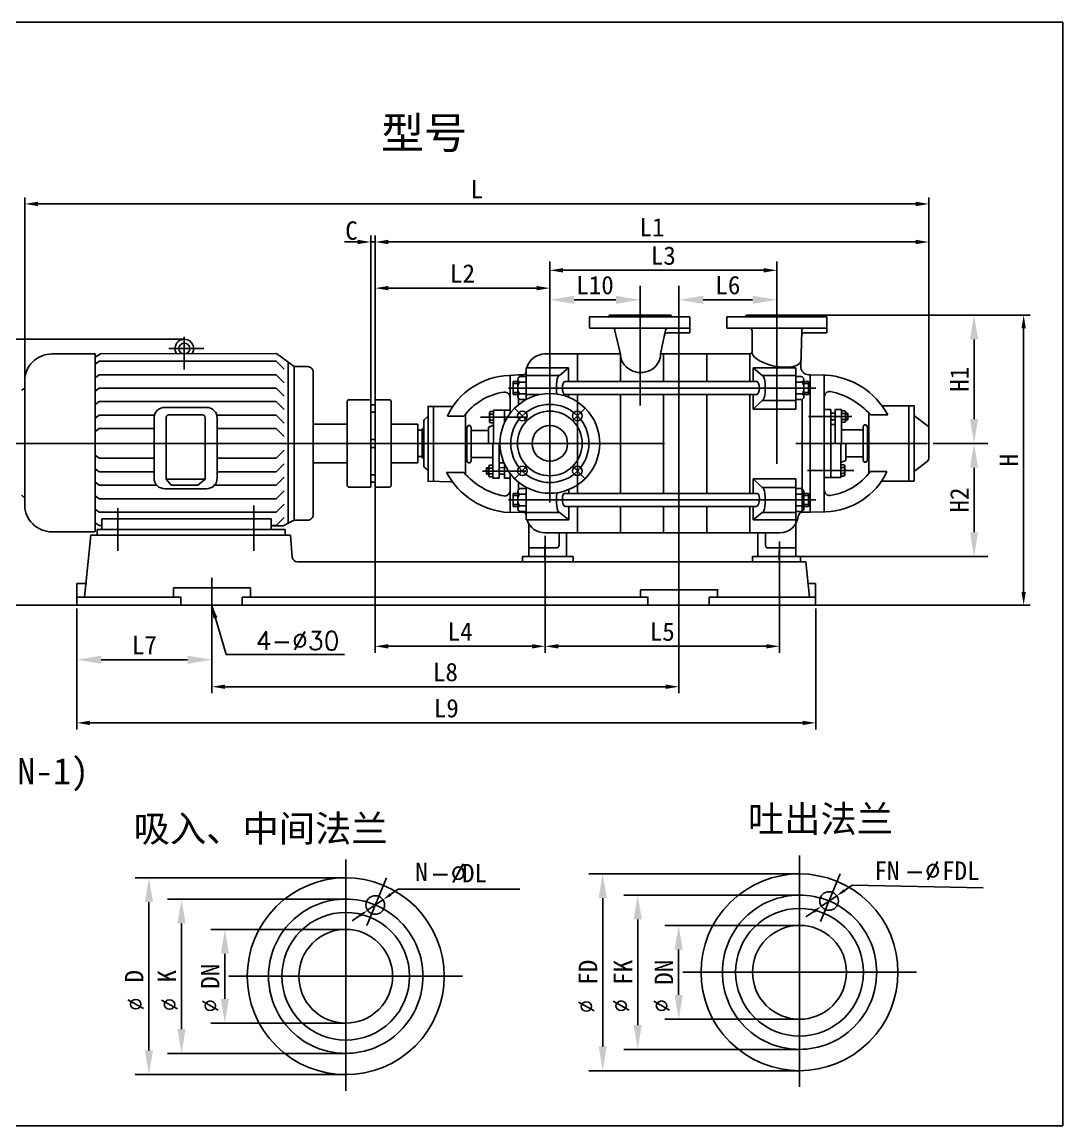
# Model space of a CAD drawing. Extents: x 1620 to 2878, y -792 to 791.
# Drawn here: x 2353.9 to 2551.8, y 344.9 to 554.9 of the extents above; entities that cross this region are included whole.
import ezdxf
from ezdxf.enums import TextEntityAlignment as Align

# ---------------------------------------------------------------- set-up
doc = ezdxf.new("R2010")
doc.units = 0
doc.header["$MEASUREMENT"] = 0
doc.linetypes.add('CENTER', pattern=[2, 1.25, -0.25, 0.25, -0.25])
doc.linetypes.add('CENTERX2', pattern=[4, 2.5, -0.5, 0.5, -0.5])
doc.layers.get('0').update_dxf_attribs({"linetype": 'CONTINUOUS'})
doc.layers.get('DEFPOINTS').update_dxf_attribs({"linetype": 'CONTINUOUS'})
for name, color, linetype in [('1', 7, 'CONTINUOUS'), ('2', 1, 'CONTINUOUS'), ('4', 4, 'CENTERX2'), ('8', 20, 'CONTINUOUS')]:
    doc.layers.add(name, color=color, linetype=linetype)
doc.styles.add('HZTXT', font='txt.shx', dxfattribs={"bigfont": 'hztxt.shx'})
doc.styles.get("Standard").update_dxf_attribs({"font": 'SimSun.ttf', "width": 0.6})
doc.dimstyles.get("Standard").update_dxf_attribs({"dimtxt": 0.18, "dimasz": 0.18, "dimexe": 0.18, "dimexo": 0.0625, "dimgap": 0.09, "dimtad": 0, "dimtih": 1, "dimtoh": 1, "dimdec": 4, "dimzin": 0, "dimdsep": 46, "dimtxsty": 'Standard', "dimcen": 0.09, "dimadec": 0, "dimazin": 0, "dimtfac": 1, "dimtdec": 4, "dimtofl": 0, "dimtmove": 0, "dimatfit": 3, "dimfxl": 0, "dimtolj": 1, "dimtzin": 0, "dimarcsym": 0})

# ---------------------------------------------------------------- blocks, each defined once
blk = doc.blocks.new('SCTG')
at = {"layer": '1'}
for p, q in [((0, 8.8), (4.5, 8.8)), ((0, 8.8), (0, -8.8)), ((0, 5), (0, -5)), ((4.6, 4.6), (0, 4.6)), ((4.5, 8.8), (4.5, 8.8)), ((4.5, 4.6), (4.5, 4.6)), ((6.4, 6.8), (6.4, -6.9)), ((6.4, 5), (10, 5)), ((10, 5), (10, -5)), ((4.6, -4.6), (0, -4.6)), ((0, -8.8), (4.5, -8.8)), ((6.4, -5), (10, -5))]:
    blk.add_line(p, q, dxfattribs=at)
for centre, major_axis, ratio, start_param, end_param in [((4.5, 6.7), (-0.15, 2.09), 0.91038, 3.064633, 6.206226), ((4.5, 0), (0, 4.62), 0.404758, 3.126164, 6.298614), ((4.5, -6.7), (0, -2.09), 0.912434, 0, 3.141593)]:
    blk.add_ellipse(centre, major_axis=major_axis, ratio=ratio, start_param=start_param, end_param=end_param, dxfattribs=at)
at = {"layer": '2'}
for p, q in [((6.4, 3.5), (10, 3.5)), ((6.4, -3.5), (10, -3.5))]:
    blk.add_line(p, q, dxfattribs=at)
blk = doc.blocks.new('*D442')
at = {"layer": '2', "color": 0, "lineweight": -2}
for p, q in [((2498.02, 499.17), (2545.59, 499.17)), ((2544.34, 446.51), (2544.34, 496.67)), ((2498.51, 444.01), (2545.59, 444.01))]:
    blk.add_line(p, q, dxfattribs=at)
at = {"layer": '2', "color": 0}
for points in [[(2543.93, 496.67), (2544.76, 496.67), (2544.34, 499.17)], [(2543.93, 446.51), (2544.76, 446.51), (2544.34, 444.01)]]:
    blk.add_solid(points, dxfattribs=at)
at = {"layer": 'DEFPOINTS', "color": 0}
for p in [(2497.4, 499.17), (2544.34, 499.17), (2497.88, 444.01)]:
    blk.add_point(p, dxfattribs=at)
blk = doc.blocks.new('*D443')
at = {"layer": '2', "color": 0, "lineweight": -2}
for p, q in [((2454.24, 475.14), (2454.24, 508.95)), ((2497.4, 475.39), (2497.4, 508.95)), ((2456.74, 507.7), (2494.9, 507.7))]:
    blk.add_line(p, q, dxfattribs=at)
at = {"layer": '2', "color": 0}
for points in [[(2456.74, 508.12), (2456.74, 507.28), (2454.24, 507.7)], [(2494.9, 508.12), (2494.9, 507.28), (2497.4, 507.7)]]:
    blk.add_solid(points, dxfattribs=at)
at = {"layer": 'DEFPOINTS', "color": 0}
for p in [(2497.4, 507.7), (2497.4, 474.76), (2454.24, 474.51)]:
    blk.add_point(p, dxfattribs=at)
blk = doc.blocks.new('*D444')
at = {"layer": '2', "color": 0, "lineweight": -2}
for p, q in [((2421.02, 496.66), (2421.02, 505.56)), ((2423.52, 504.31), (2451.74, 504.31)), ((2454.24, 497.89), (2454.24, 505.56))]:
    blk.add_line(p, q, dxfattribs=at)
at = {"layer": '2', "color": 0}
for points in [[(2423.52, 504.72), (2423.52, 503.89), (2421.02, 504.31)], [(2451.74, 504.72), (2451.74, 503.89), (2454.24, 504.31)]]:
    blk.add_solid(points, dxfattribs=at)
at = {"layer": 'DEFPOINTS', "color": 0}
for p in [(2454.24, 504.31), (2421.02, 496.03), (2454.24, 497.27)]:
    blk.add_point(p, dxfattribs=at)
blk = doc.blocks.new('*D445')
at = {"layer": '2', "color": 0, "lineweight": -2}
for p, q in [((2421.02, 475.39), (2421.02, 514.34)), ((2423.52, 513.09), (2523.81, 513.09)), ((2526.31, 475.39), (2526.31, 514.34))]:
    blk.add_line(p, q, dxfattribs=at)
at = {"layer": '2', "color": 0}
for points in [[(2423.52, 513.51), (2423.52, 512.67), (2421.02, 513.09)], [(2523.81, 513.51), (2523.81, 512.67), (2526.31, 513.09)]]:
    blk.add_solid(points, dxfattribs=at)
at = {"layer": 'DEFPOINTS', "color": 0}
for p in [(2526.31, 513.09), (2421.02, 474.76), (2526.31, 474.76)]:
    blk.add_point(p, dxfattribs=at)
blk = doc.blocks.new('*D446')
at = {"layer": '2', "color": 0, "lineweight": -2}
for p, q in [((2417.71, 513.09), (2415.21, 513.09)), ((2420.21, 475.39), (2420.21, 514.34)), ((2420.21, 513.09), (2421.02, 513.09)), ((2421.02, 475.39), (2421.02, 514.34)), ((2423.52, 513.09), (2430.47, 513.09))]:
    blk.add_line(p, q, dxfattribs=at)
at = {"layer": '2', "color": 0}
for points in [[(2417.71, 513.51), (2417.71, 512.67), (2420.21, 513.09)], [(2423.52, 513.51), (2423.52, 512.67), (2421.02, 513.09)]]:
    blk.add_solid(points, dxfattribs=at)
at = {"layer": 'DEFPOINTS', "color": 0}
for p in [(2421.02, 513.09), (2420.21, 474.76), (2421.02, 474.76)]:
    blk.add_point(p, dxfattribs=at)
at = {"layer": '2', "color": 0, "insert": (2428.25, 514.97), "char_height": 2.5, "attachment_point": 5}
blk.add_mtext('\\A1;   ', dxfattribs=at)
blk = doc.blocks.new('*D447')
at = {"layer": '2', "color": 0, "lineweight": -2}
for p, q in [((2354.39, 475.39), (2354.39, 521.58)), ((2526.33, 475.39), (2526.33, 521.58)), ((2356.89, 520.33), (2523.83, 520.33))]:
    blk.add_line(p, q, dxfattribs=at)
at = {"layer": '2', "color": 0}
for points in [[(2356.89, 520.75), (2356.89, 519.91), (2354.39, 520.33)], [(2523.83, 520.75), (2523.83, 519.91), (2526.33, 520.33)]]:
    blk.add_solid(points, dxfattribs=at)
at = {"layer": 'DEFPOINTS', "color": 0}
for p in [(2526.33, 520.33), (2354.39, 474.76), (2526.33, 474.76)]:
    blk.add_point(p, dxfattribs=at)
blk = doc.blocks.new('*D448')
at = {"layer": '2', "color": 0, "lineweight": -2}
for p, q in [((2364.32, 443.38), (2364.32, 420.35)), ((2504.79, 443.38), (2504.79, 420.35)), ((2366.82, 421.6), (2502.29, 421.6))]:
    blk.add_line(p, q, dxfattribs=at)
at = {"layer": '2', "color": 0}
for points in [[(2366.82, 422.02), (2366.82, 421.18), (2364.32, 421.6)], [(2502.29, 422.02), (2502.29, 421.18), (2504.79, 421.6)]]:
    blk.add_solid(points, dxfattribs=at)
at = {"layer": 'DEFPOINTS', "color": 0}
for p in [(2364.32, 444.01), (2504.79, 444.01), (2504.79, 421.6)]:
    blk.add_point(p, dxfattribs=at)
blk = doc.blocks.new('*D449')
at = {"layer": '2', "color": 0, "lineweight": -2}
for p, q in [((2389.98, 443.38), (2389.98, 427.23)), ((2478.78, 443.38), (2478.78, 427.23)), ((2392.48, 428.48), (2476.28, 428.48))]:
    blk.add_line(p, q, dxfattribs=at)
at = {"layer": '2', "color": 0}
for points in [[(2392.48, 428.89), (2392.48, 428.06), (2389.98, 428.48)], [(2476.28, 428.89), (2476.28, 428.06), (2478.78, 428.48)]]:
    blk.add_solid(points, dxfattribs=at)
at = {"layer": 'DEFPOINTS', "color": 0}
for p in [(2389.98, 444.01), (2478.78, 444.01), (2478.78, 428.48)]:
    blk.add_point(p, dxfattribs=at)
blk = doc.blocks.new('*D450')
at = {"layer": '2', "color": 0, "lineweight": -2}
for p, q in [((2421.02, 474.9), (2421.02, 434.92)), ((2453.34, 451.58), (2453.34, 434.92)), ((2423.52, 436.17), (2450.84, 436.17))]:
    blk.add_line(p, q, dxfattribs=at)
at = {"layer": '2', "color": 0}
for points in [[(2423.52, 436.58), (2423.52, 435.75), (2421.02, 436.17)], [(2450.84, 436.58), (2450.84, 435.75), (2453.34, 436.17)]]:
    blk.add_solid(points, dxfattribs=at)
at = {"layer": 'DEFPOINTS', "color": 0}
for p in [(2421.02, 475.52), (2453.34, 452.21), (2453.34, 436.17)]:
    blk.add_point(p, dxfattribs=at)
blk = doc.blocks.new('*D451')
at = {"layer": '2', "color": 0, "lineweight": -2}
for p, q in [((2497.89, 451.58), (2497.89, 434.92)), ((2453.34, 444.92), (2453.34, 434.92)), ((2455.84, 436.17), (2495.39, 436.17))]:
    blk.add_line(p, q, dxfattribs=at)
at = {"layer": '2', "color": 0}
for points in [[(2455.84, 436.58), (2455.84, 435.75), (2453.34, 436.17)], [(2495.39, 436.58), (2495.39, 435.75), (2497.89, 436.17)]]:
    blk.add_solid(points, dxfattribs=at)
at = {"layer": 'DEFPOINTS', "color": 0}
for p in [(2497.89, 452.21), (2453.34, 445.54), (2497.89, 436.17)]:
    blk.add_point(p, dxfattribs=at)

msp = doc.modelspace()

# ---------------------------------------------------------------- linework, layer by layer
for p, q in [((2551.80421, 554.92438), (2254.80421, 554.92438)), ((2551.80421, 344.92438), (2551.80421, 554.92438)), ((2254.80421, 344.92438), (2551.80421, 344.92438))]:
    msp.add_line(p, q)
at = {"color": 1, "linetype": 'ByBlock'}
for p, q in [((2526.32756, 474.76131), (2526.32756, 518.32665)), ((2526.32756, 516.86264), (2526.32756, 508.77353)), ((2420.21295, 483.06492), (2420.21295, 514.05353)), ((2421.0248, 511.41353), (2421.0248, 514.05353)), ((2421.0248, 512.07574), (2421.0248, 508.77353)), ((2421.0248, 483.06492), (2421.0248, 509.00347)), ((2454.23924, 485.53175), (2454.23924, 509.39193)), ((2454.23924, 485.53175), (2454.23924, 509.00347)), ((2497.39752, 500.35201), (2497.39752, 509.39193)), ((2454.23924, 501.09525), (2454.23924, 504.73034)), ((2471.40878, 501.23137), (2471.40878, 504.73034)), ((2478.78106, 448.88653), (2478.78106, 504.73034)), ((2497.39752, 500.35201), (2497.39752, 504.73034)), ((2466.78878, 502.09034), (2458.85924, 502.09034)), ((2483.40106, 502.09034), (2492.77752, 502.09034)), ((2503.33369, 499.17406), (2537.54643, 499.17406)), ((2384.73071, 494.58746), (2345.10904, 494.58746)), ((2534.90643, 494.55406), (2534.90643, 479.38131)), ((2527.13366, 474.76131), (2537.54643, 474.76131)), ((2534.90643, 470.14131), (2534.90643, 457.85342)), ((2500.9855, 453.23342), (2537.54643, 453.23342)), ((2364.31522, 444.00719), (2345.10904, 444.00719)), ((2385.35875, 433.61673), (2368.93522, 433.61673)), ((2501.71654, 392.87674), (2461.65027, 392.87674)), ((2415.42094, 392.12034), (2375.35467, 392.12034)), ((2510.25606, 389.7107), (2511.71808, 390.71017)), ((2511.71808, 390.71017), (2536.65092, 390.24731)), ((2425.42249, 389.95378), (2423.96047, 388.9543)), ((2448.52982, 389.95378), (2425.42249, 389.95378)), ((2501.71654, 388.82874), (2468.30889, 388.82874)), ((2505.87002, 386.71227), (2508.79405, 388.71122)), ((2377.99467, 387.50034), (2377.99467, 359.29634)), ((2415.42094, 388.07234), (2381.55887, 388.07234)), ((2419.57442, 385.95587), (2422.49845, 387.95482)), ((2464.29027, 388.25674), (2464.29027, 360.05274)), ((2418.11241, 384.9564), (2416.65039, 383.95692)), ((2504.408, 385.7128), (2502.94599, 384.71332)), ((2384.19887, 383.45234), (2384.19887, 363.34434)), ((2415.42094, 382.31268), (2389.79838, 382.31268)), ((2470.94889, 384.20874), (2470.94889, 364.10074)), ((2501.71654, 383.08492), (2476.09397, 383.08492)), ((2478.73397, 378.46492), (2478.73397, 369.84456)), ((2392.43838, 377.69268), (2392.43838, 369.104)), ((2415.42094, 364.484), (2389.79838, 364.484)), ((2501.71654, 365.22456), (2476.09397, 365.22456)), ((2501.71654, 359.48074), (2468.30889, 359.48074)), ((2415.42094, 358.72434), (2381.55887, 358.72434)), ((2501.71654, 355.43274), (2461.65027, 355.43274)), ((2415.42094, 354.67634), (2375.35467, 354.67634))]:
    msp.add_line(p, q, dxfattribs=at)
for points in [[(2458.85924, 502.86034), (2458.85924, 501.32034), (2454.23924, 502.09034)], [(2466.78878, 502.86034), (2466.78878, 501.32034), (2471.40878, 502.09034)], [(2483.40106, 502.86034), (2483.40106, 501.32034), (2478.78106, 502.09034)], [(2492.77752, 502.86034), (2492.77752, 501.32034), (2497.39752, 502.09034)], [(2534.13643, 494.55406), (2535.67643, 494.55406), (2534.90643, 499.17406)], [(2534.13643, 479.38131), (2535.67643, 479.38131), (2534.90643, 474.76131)], [(2534.13643, 470.14131), (2535.67643, 470.14131), (2534.90643, 474.76131)], [(2534.13643, 457.85342), (2535.67643, 457.85342), (2534.90643, 453.23342)], [(2368.93522, 434.38673), (2368.93522, 432.84673), (2364.31522, 433.61673)], [(2385.35875, 434.38673), (2385.35875, 432.84673), (2389.97875, 433.61673)], [(2463.52027, 388.25674), (2465.06027, 388.25674), (2464.29027, 392.87674)], [(2377.22467, 387.50034), (2378.76467, 387.50034), (2377.99467, 392.12034)], [(2423.79389, 389.19797), (2424.12705, 388.71063), (2422.49845, 387.95482)], [(2470.17889, 384.20874), (2471.71889, 384.20874), (2470.94889, 388.82874)], [(2510.08948, 389.95437), (2510.42264, 389.46703), (2508.79405, 388.71122)], [(2383.42887, 383.45234), (2384.96887, 383.45234), (2384.19887, 388.07234)], [(2504.24142, 385.95646), (2504.57458, 385.46913), (2505.87002, 386.71227)], [(2417.94583, 385.20007), (2418.27899, 384.71273), (2419.57442, 385.95587)], [(2391.66838, 377.69268), (2393.20838, 377.69268), (2392.43838, 382.31268)], [(2477.96397, 378.46492), (2479.50397, 378.46492), (2478.73397, 383.08492)], [(2477.96397, 369.84456), (2479.50397, 369.84456), (2478.73397, 365.22456)], [(2391.66838, 369.104), (2393.20838, 369.104), (2392.43838, 364.484)], [(2383.42887, 363.34434), (2384.96887, 363.34434), (2384.19887, 358.72434)], [(2470.17889, 364.10074), (2471.71889, 364.10074), (2470.94889, 359.48074)], [(2377.22467, 359.29634), (2378.76467, 359.29634), (2377.99467, 354.67634)], [(2463.52027, 360.05274), (2465.06027, 360.05274), (2464.29027, 355.43274)]]:
    msp.add_solid(points, dxfattribs=at)
at = {"layer": '1'}
for p, q in [((2480.85713, 498.86652), (2461.78958, 498.86652)), ((2461.78958, 496.71373), (2461.78958, 498.86652)), ((2465.27504, 498.86652), (2465.55804, 499.17406)), ((2477.25952, 499.17406), (2465.55804, 499.17406)), ((2477.57669, 498.86652), (2477.25952, 499.17406)), ((2480.85713, 498.86652), (2477.57669, 498.86652)), ((2480.85713, 495.7911), (2480.85713, 498.86652)), ((2506.9313, 498.86652), (2487.86375, 498.86652)), ((2487.86375, 496.71373), (2487.86375, 498.86652)), ((2491.34921, 498.86652), (2491.63221, 499.17406)), ((2503.33369, 499.17406), (2491.63221, 499.17406)), ((2503.65086, 498.86652), (2503.33369, 499.17406)), ((2506.9313, 498.86652), (2503.65086, 498.86652)), ((2506.9313, 495.7911), (2506.9313, 498.86652)), ((2461.78958, 496.71373), (2480.85713, 496.71373)), ((2467.68501, 491.73161), (2466.60772, 496.20116)), ((2475.3095, 491.77858), (2476.2443, 496.30483)), ((2480.85713, 495.7911), (2476.54763, 495.7911)), ((2487.86375, 496.71373), (2506.9313, 496.71373)), ((2492.68189, 492.21385), (2492.68189, 496.20116)), ((2501.94756, 489.41182), (2502.13481, 496.21526)), ((2506.9313, 495.7911), (2502.6218, 495.7911)), ((2359.51656, 491.77858), (2367.76687, 491.79535)), ((2368.78383, 491.79742), (2367.75363, 491.18595)), ((2367.76687, 491.79535), (2367.75363, 457.94905)), ((2368.78383, 491.79742), (2402.22951, 491.86538)), ((2402.22951, 491.86538), (2405.6303, 489.37395)), ((2453.31662, 491.77858), (2467.67369, 491.77858)), ((2459.46744, 491.77858), (2459.46744, 486.53749)), ((2461.51772, 491.77858), (2467.67369, 491.77858)), ((2467.66854, 491.77858), (2467.66854, 491.1635)), ((2467.66854, 491.77858), (2467.66854, 486.53749)), ((2475.3095, 491.77858), (2492.37435, 491.77858)), ((2475.86964, 491.77858), (2475.86964, 491.1635)), ((2475.86964, 491.77858), (2475.86964, 486.53749)), ((2484.07074, 491.77858), (2484.07074, 491.1635)), ((2484.07074, 491.77858), (2484.07074, 486.53749)), ((2492.27184, 491.77858), (2492.27184, 486.53749)), ((2367.75363, 489.83403), (2368.52106, 490.3997)), ((2368.52106, 490.3997), (2402.19023, 490.3997)), ((2402.19023, 490.3997), (2403.71514, 488.87684)), ((2404.47905, 490.21737), (2404.47905, 459.58774)), ((2405.59081, 489.37395), (2405.59081, 460.15754)), ((2405.59081, 489.37395), (2408.21058, 489.37395)), ((2367.75363, 487.27119), (2368.52106, 487.83686)), ((2368.52106, 487.83686), (2402.19023, 487.83686)), ((2402.19023, 487.83686), (2403.71514, 486.314)), ((2409.23572, 488.34881), (2409.23572, 461.18268)), ((2448.30926, 487.83534), (2446.43657, 487.65934)), ((2446.67613, 481.10067), (2446.67613, 487.66375)), ((2448.29345, 487.83181), (2449.21895, 487.83181)), ((2457.80809, 489.13513), (2449.71283, 489.13513)), ((2456.06199, 487.71336), (2449.71283, 487.71336)), ((2456.06199, 487.71336), (2457.80809, 489.13513)), ((2457.80809, 489.13513), (2457.80809, 486.53749)), ((2492.89025, 489.13513), (2500.9855, 489.13513)), ((2494.63634, 487.71336), (2492.89025, 489.13513)), ((2492.89025, 489.13513), (2492.89025, 486.53749)), ((2494.63634, 487.71336), (2500.9855, 487.71336)), ((2503.48469, 487.83181), (2503.75337, 487.83181)), ((2503.75337, 487.83181), (2503.75337, 461.69081)), ((2503.75337, 487.83181), (2506.65829, 487.77834)), ((2503.75337, 487.83181), (2503.75337, 487.06295)), ((2506.41873, 487.78275), (2506.41873, 468.30294)), ((2354.18585, 485.11519), (2354.18585, 485.11519)), ((2354.39087, 486.6529), (2354.39087, 463.40358)), ((2354.39087, 486.6529), (2354.39087, 485.32022)), ((2367.75363, 484.70834), (2368.52106, 485.27402)), ((2368.52106, 485.27402), (2402.19023, 485.27402)), ((2402.19023, 485.27402), (2403.71514, 483.75115)), ((2416.0174, 483.06492), (2420.21295, 483.06492)), ((2420.21295, 483.06492), (2420.21295, 466.45769)), ((2421.0248, 483.06492), (2421.0248, 466.45769)), ((2421.0248, 483.06492), (2423.73119, 483.06492)), ((2448.29345, 483.28838), (2448.29345, 482.14816)), ((2457.80809, 484.07716), (2457.80809, 483.54661)), ((2459.46744, 484.07716), (2459.46744, 465.23428)), ((2467.66854, 484.07716), (2467.66854, 465.23428)), ((2475.86964, 484.07716), (2475.86964, 465.23428)), ((2484.07074, 484.07716), (2484.07074, 465.23428)), ((2492.27184, 484.07716), (2492.27184, 465.23428)), ((2492.89025, 484.07716), (2492.89025, 481.29616)), ((2502.21603, 483.16022), (2502.21603, 461.939)), ((2367.75363, 482.1455), (2368.52106, 482.71117)), ((2368.52106, 482.71117), (2402.19023, 482.71117)), ((2381.02037, 481.63069), (2388.92323, 481.63069)), ((2402.19023, 482.71117), (2403.71514, 481.18831)), ((2415.70986, 482.75738), (2415.70986, 466.76523)), ((2420.21295, 482.1154), (2421.0248, 482.1154)), ((2424.03873, 482.75738), (2424.03873, 466.76523)), ((2431.07114, 481.93727), (2431.07114, 469.49607)), ((2431.07114, 481.81826), (2435.54076, 481.81826)), ((2432.09628, 467.58534), (2432.09628, 481.93727)), ((2443.54247, 474.6423), (2443.54247, 481.10067)), ((2443.54247, 481.10067), (2445.44597, 481.10067)), ((2446.67613, 481.10067), (2445.44597, 481.10067)), ((2445.62809, 481.10067), (2445.62809, 478.73198)), ((2446.67613, 480.48123), (2446.67613, 481.10067)), ((2494.63634, 482.94849), (2492.89025, 481.29616)), ((2492.89025, 481.29616), (2500.9855, 481.29616)), ((2494.63634, 482.94849), (2500.9855, 482.94849)), ((2507.64889, 481.21967), (2506.41873, 481.21967)), ((2507.64889, 469.02054), (2507.64889, 481.21967)), ((2508.469, 474.76131), (2508.469, 481.21967)), ((2509.69917, 481.21967), (2508.469, 481.21967)), ((2509.69917, 474.76131), (2509.69917, 481.21967)), ((2523.53852, 481.93727), (2517.5541, 481.93727)), ((2522.51339, 481.93727), (2522.51339, 467.58534)), ((2523.53852, 481.93727), (2523.53852, 467.58534)), ((2367.75363, 479.58266), (2368.52106, 480.14833)), ((2368.52106, 480.14833), (2379.05032, 480.14833)), ((2378.9701, 479.58041), (2378.9701, 468.18016)), ((2381.24661, 479.66359), (2381.24661, 467.98998)), ((2381.75918, 480.17616), (2388.18443, 480.17616)), ((2388.697, 479.66359), (2388.697, 467.98998)), ((2390.89328, 480.14833), (2402.19023, 480.14833)), ((2390.97351, 479.58041), (2390.97351, 468.18016)), ((2402.19023, 480.14833), (2403.71514, 478.62547)), ((2420.21295, 480.70261), (2421.0248, 480.70261)), ((2430.25103, 479.02984), (2430.25103, 470.49277)), ((2430.96612, 479.7951), (2430.35605, 479.26129)), ((2437.91538, 479.96313), (2434.74454, 479.96313)), ((2438.16749, 477.46143), (2438.16749, 480.29392)), ((2442.75516, 480.60975), (2442.75516, 478.91772)), ((2442.98162, 480.33618), (2443.54247, 480.33618)), ((2442.98162, 479.1998), (2443.54247, 479.1998)), ((2442.98871, 480.8504), (2442.98871, 480.85053)), ((2443.54247, 480.85053), (2442.98871, 480.85053)), ((2442.98871, 480.33618), (2442.98871, 480.33631)), ((2443.54247, 480.85053), (2443.54247, 478.68544)), ((2443.54247, 480.38307), (2443.54247, 479.15291)), ((2508.469, 480.50207), (2507.64889, 480.50207)), ((2508.469, 479.27191), (2507.64889, 479.27191)), ((2514.92737, 480.49928), (2514.92737, 471.94218)), ((2515.19766, 480.19844), (2518.50122, 480.19844)), ((2525.98331, 478.18249), (2523.65968, 479.95287)), ((2367.75363, 477.01981), (2368.52106, 477.58549)), ((2368.52106, 477.58549), (2378.9701, 477.58549)), ((2390.97351, 477.58549), (2402.19023, 477.58549)), ((2402.19023, 477.58549), (2403.71514, 476.06262)), ((2409.23572, 478.4518), (2415.70986, 478.4518)), ((2424.03873, 478.4518), (2429.12338, 478.4518)), ((2429.12338, 478.4518), (2429.12338, 471.07081)), ((2429.12338, 477.27289), (2429.94349, 477.27289)), ((2429.94349, 477.52918), (2430.25103, 477.52918)), ((2429.94349, 477.52918), (2429.94349, 472.24972)), ((2438.47504, 477.46143), (2438.16749, 477.46143)), ((2438.16749, 468.90433), (2438.16749, 477.46143)), ((2438.68006, 478.20487), (2438.47504, 477.80005)), ((2438.47504, 477.20515), (2438.47504, 477.80005)), ((2438.47504, 477.20515), (2438.47504, 477.46143)), ((2438.47504, 471.48455), (2438.47504, 477.20515)), ((2439.09012, 478.20487), (2438.68006, 478.20487)), ((2439.29515, 477.80005), (2439.09012, 478.20487)), ((2439.29515, 477.80005), (2439.29515, 477.20515)), ((2442.56116, 477.20515), (2439.29515, 477.20515)), ((2439.29515, 471.48455), (2439.29515, 477.20515)), ((2442.56116, 477.86011), (2443.41077, 478.1855)), ((2442.56116, 474.6423), (2442.56116, 477.86011)), ((2443.54247, 478.68544), (2442.98871, 478.68544)), ((2507.64889, 478.34929), (2508.469, 478.34929)), ((2509.69917, 477.32415), (2513.79972, 477.32415)), ((2513.79972, 477.91906), (2514.00475, 478.32387)), ((2513.79972, 477.91906), (2513.79972, 472.19846)), ((2514.00475, 478.32387), (2514.4148, 478.32387)), ((2514.4148, 478.32387), (2514.61983, 477.91906)), ((2514.61983, 477.91906), (2514.61983, 472.19846)), ((2514.61983, 477.58043), (2514.61983, 477.32415)), ((2514.92737, 477.58043), (2514.61983, 477.58043)), ((2526.30639, 477.53015), (2526.30639, 471.99247)), ((2420.21295, 475.52239), (2421.0248, 475.52239)), ((2443.39569, 474.6423), (2443.39569, 468.18394)), ((2444.62586, 474.6423), (2444.62586, 468.18394)), ((2509.5524, 474.76131), (2509.5524, 468.30294)), ((2510.53371, 474.76131), (2510.53371, 471.5435)), ((2367.75363, 472.5028), (2368.52106, 471.93712)), ((2402.19023, 471.93712), (2403.71514, 473.45999)), ((2420.21295, 474.00023), (2421.0248, 474.00023)), ((2429.12338, 473.12109), (2429.12338, 472.24972)), ((2429.94349, 473.12109), (2429.94349, 471.99343)), ((2368.52106, 471.93712), (2378.9701, 471.93712)), ((2390.97351, 471.93712), (2402.19023, 471.93712)), ((2402.19023, 469.37428), (2403.71514, 470.89715)), ((2409.23572, 471.07081), (2415.70986, 471.07081)), ((2424.03873, 471.07081), (2429.12338, 471.07081)), ((2429.12338, 472.24972), (2429.94349, 472.24972)), ((2429.94349, 471.99343), (2430.25103, 471.99343)), ((2430.25103, 471.99343), (2430.25103, 470.49277)), ((2438.16749, 471.82318), (2438.47504, 471.82318)), ((2438.47504, 471.82318), (2438.47504, 472.07946)), ((2438.68006, 471.07973), (2438.47504, 471.48455)), ((2439.09012, 471.07973), (2438.68006, 471.07973)), ((2439.29515, 471.48455), (2439.09012, 471.07973)), ((2443.39569, 472.07946), (2439.29515, 472.07946)), ((2445.5978, 471.04313), (2444.62586, 471.05432)), ((2445.62809, 470.79064), (2445.62809, 468.18394)), ((2507.64889, 470.84192), (2507.64889, 468.30294)), ((2507.64889, 470.84192), (2507.64889, 468.30294)), ((2509.5524, 470.71816), (2510.10615, 470.71816)), ((2509.5524, 468.55307), (2509.5524, 470.71816)), ((2510.53371, 471.5435), (2509.6841, 471.21811)), ((2510.3397, 468.79386), (2510.3397, 470.48589)), ((2510.53371, 472.19846), (2513.79972, 472.19846)), ((2513.79972, 471.60355), (2513.79972, 472.19846)), ((2513.79972, 471.60355), (2514.00475, 471.19874)), ((2514.00475, 471.19874), (2514.4148, 471.19874)), ((2514.4148, 471.19874), (2514.61983, 471.60355)), ((2514.61983, 472.19846), (2514.61983, 471.60355)), ((2514.61983, 472.19846), (2514.61983, 471.94218)), ((2514.61983, 471.94218), (2514.92737, 471.94218)), ((2514.92737, 471.94218), (2514.92737, 469.10969)), ((2523.65968, 469.56974), (2525.98331, 471.34012)), ((2367.75363, 469.93996), (2368.52106, 469.37428)), ((2368.52106, 469.37428), (2378.9701, 469.37428)), ((2390.97351, 469.37428), (2402.19023, 469.37428)), ((2402.19023, 466.81144), (2403.71514, 468.3343)), ((2420.21295, 468.82), (2421.0248, 468.82)), ((2430.96612, 469.72752), (2430.35605, 470.26132)), ((2431.07114, 469.49607), (2431.07114, 467.58534)), ((2432.09628, 469.63562), (2432.09628, 467.58534)), ((2437.89721, 469.20517), (2434.59365, 469.20517)), ((2444.62586, 470.1317), (2445.5978, 470.16221)), ((2444.62586, 468.90153), (2445.62453, 468.90757)), ((2445.62809, 468.30294), (2445.62809, 468.18394)), ((2446.67613, 461.62086), (2446.67613, 469.04138)), ((2506.41873, 468.30294), (2507.64889, 468.30294)), ((2506.41873, 468.30294), (2506.41873, 461.73986)), ((2509.5524, 468.30294), (2507.64889, 468.30294)), ((2509.5524, 469.02054), (2509.5524, 470.2507)), ((2510.11325, 470.20381), (2509.5524, 470.20381)), ((2510.11325, 469.06743), (2509.5524, 469.06743)), ((2509.5524, 468.55307), (2510.10615, 468.55307)), ((2510.10615, 469.06743), (2510.10615, 469.0673)), ((2510.10615, 468.5532), (2510.10615, 468.55307)), ((2515.17948, 469.44048), (2518.35033, 469.44048)), ((2522.51339, 469.63562), (2522.51339, 467.58534)), ((2523.53852, 469.32512), (2523.53852, 467.58534)), ((2367.75363, 467.37711), (2368.52106, 466.81144)), ((2368.52106, 466.81144), (2379.49387, 466.81144)), ((2381.24661, 467.98998), (2382.21755, 466.81144)), ((2381.24661, 467.98998), (2388.697, 467.98998)), ((2382.21755, 466.81144), (2387.32965, 466.81144)), ((2388.697, 467.98998), (2387.32965, 466.81144)), ((2390.44974, 466.81144), (2402.19023, 466.81144)), ((2416.0174, 466.45769), (2420.21295, 466.45769)), ((2420.21295, 467.40721), (2421.0248, 467.40721)), ((2421.0248, 466.45769), (2423.73119, 466.45769)), ((2430.97305, 467.59385), (2435.54076, 467.46634)), ((2443.39569, 468.18394), (2444.62586, 468.18394)), ((2445.62809, 468.18394), (2446.75759, 468.18394)), ((2448.29345, 467.37445), (2448.29345, 466.01753)), ((2449.79349, 466.38554), (2449.72774, 466.38554)), ((2494.63634, 466.38554), (2492.89025, 468.03787)), ((2492.89025, 465.25687), (2492.89025, 468.03787)), ((2492.89025, 468.03787), (2500.9855, 468.03787)), ((2494.63634, 466.38554), (2500.9855, 466.38554)), ((2523.53852, 467.58534), (2517.5541, 467.58534)), ((2354.18585, 464.61245), (2354.18585, 464.61245)), ((2354.39087, 463.07474), (2354.39087, 464.40742)), ((2367.75363, 464.81427), (2368.52106, 464.24859)), ((2368.52106, 464.24859), (2402.19023, 464.24859)), ((2381.02037, 466.12989), (2388.92323, 466.12989)), ((2402.19023, 464.24859), (2403.71514, 465.77146)), ((2457.823, 465.25687), (2457.823, 465.98208)), ((2367.75363, 462.25143), (2368.52106, 461.68575)), ((2402.19023, 461.68575), (2403.71514, 463.20862)), ((2457.823, 460.1989), (2457.823, 462.79654)), ((2459.46744, 462.77395), (2459.46744, 457.74403)), ((2467.66854, 462.77395), (2467.66854, 457.74403)), ((2475.86964, 462.77395), (2475.86964, 457.74403)), ((2484.07074, 462.77395), (2484.07074, 457.74403)), ((2492.27184, 462.77395), (2492.27184, 457.74403)), ((2492.89025, 460.1989), (2492.89025, 462.79654)), ((2368.52106, 461.68575), (2402.19023, 461.68575)), ((2369.05034, 460.40938), (2401.23965, 460.40938)), ((2369.05034, 460.40938), (2369.05034, 458.35911)), ((2401.23965, 460.40938), (2401.23965, 458.35911)), ((2402.19023, 459.12291), (2403.71514, 460.64577)), ((2405.59081, 460.15754), (2403.51222, 459.09222)), ((2405.59081, 460.15754), (2408.21058, 460.15754)), ((2448.29147, 461.70616), (2446.43657, 461.62526)), ((2448.29345, 461.69081), (2449.21895, 461.69081)), ((2456.0769, 461.62068), (2449.72774, 461.62068)), ((2457.823, 460.1989), (2449.72774, 460.1989)), ((2456.0769, 461.62068), (2457.823, 460.1989)), ((2494.63634, 461.62068), (2492.89025, 460.1989)), ((2492.89025, 460.1989), (2500.9855, 460.1989)), ((2494.63634, 461.62068), (2500.9855, 461.62068)), ((2502.29398, 461.69081), (2503.75337, 461.69081)), ((2503.75337, 461.69081), (2506.65829, 461.74427)), ((2359.51656, 457.94905), (2367.7004, 457.94905)), ((2367.75363, 459.68858), (2368.52106, 459.12291)), ((2368.15693, 458.35911), (2403.91209, 458.35911)), ((2368.15693, 458.35911), (2368.15693, 457.33606)), ((2368.52106, 459.12291), (2369.05034, 459.12291)), ((2401.23965, 459.12291), (2402.19023, 459.12291)), ((2403.51222, 459.09222), (2401.23965, 459.09222)), ((2403.91209, 458.35911), (2403.91209, 457.33606)), ((2450.24121, 459.48391), (2450.24121, 453.23342)), ((2500.9855, 459.48391), (2500.9855, 453.23342)), ((2500.9855, 459.48391), (2500.9855, 458.35911)), ((2366.98057, 457.33606), (2365.73137, 445.54489)), ((2366.98057, 457.33606), (2404.93723, 457.33606)), ((2404.93723, 457.33606), (2405.25357, 453.12969)), ((2453.31662, 457.74403), (2481.50789, 457.74403)), ((2455.98198, 457.74403), (2455.98198, 455.38621)), ((2457.41717, 457.74403), (2457.41717, 453.23342)), ((2461.51772, 457.74403), (2489.70899, 457.74403)), ((2469.71882, 457.74403), (2497.91009, 457.74403)), ((2493.80954, 457.74403), (2493.80954, 453.23342)), ((2495.24473, 457.74403), (2495.24473, 455.38621)), ((2450.24121, 454.87364), (2455.46941, 454.87364)), ((2495.7573, 454.87364), (2500.9855, 454.87364)), ((2406.27345, 452.20829), (2502.94171, 452.20829)), ((2449.0191, 453.23342), (2458.6989, 453.23342)), ((2449.0191, 453.23342), (2449.0191, 452.20829)), ((2450.24121, 453.23342), (2457.41717, 453.23342)), ((2458.6989, 453.23342), (2458.6989, 452.20829)), ((2492.78669, 453.23342), (2501.91657, 453.23342)), ((2492.78669, 453.23342), (2492.78669, 452.20829)), ((2493.80954, 453.23342), (2500.9855, 453.23342)), ((2501.91657, 452.20829), (2501.91657, 453.23342)), ((2502.94171, 452.20829), (2503.60804, 445.54489)), ((2364.31522, 448.10774), (2366.16278, 448.10774)), ((2364.31522, 444.00719), (2364.31522, 448.10774)), ((2503.35176, 448.10774), (2504.78695, 448.10774)), ((2504.78695, 444.00719), (2504.78695, 448.10774)), ((2364.31522, 445.54489), (2384.06168, 445.54489)), ((2382.66942, 447.29284), (2397.28808, 447.29284)), ((2382.66942, 445.54489), (2382.66942, 447.29284)), ((2384.06168, 444.00719), (2384.06168, 445.60982)), ((2395.7218, 445.54489), (2472.86398, 445.54489)), ((2395.7218, 444.00719), (2395.7218, 445.54489)), ((2397.28808, 445.54489), (2397.28808, 447.29284)), ((2471.47173, 446.88539), (2486.09039, 446.88539)), ((2471.47173, 445.54489), (2471.47173, 446.82631)), ((2472.86398, 444.00719), (2472.86398, 445.60982)), ((2484.5241, 445.54489), (2504.78695, 445.54489)), ((2484.5241, 444.00719), (2484.5241, 445.54489)), ((2486.09039, 445.54489), (2486.09039, 447.02121)), ((2364.31522, 444.00719), (2504.78695, 444.00719))]:
    msp.add_line(p, q, dxfattribs=at)
at = {"layer": '1', "ltscale": 15}
for p, q in [((2448.62114, 487.47215), (2448.62114, 487.47241)), ((2449.72864, 487.47241), (2448.62114, 487.47241)), ((2449.71283, 489.13513), (2449.71283, 483.14223)), ((2449.71283, 483.09376), (2449.71283, 488.38273)), ((2500.9855, 489.13513), (2500.9855, 483.14223)), ((2500.9855, 481.29616), (2500.9855, 488.38273)), ((2500.9855, 487.47241), (2502.093, 487.47241)), ((2502.093, 487.47215), (2502.093, 487.47241)), ((2447.26831, 486.53749), (2447.26831, 484.07716)), ((2448.15403, 486.53749), (2447.26831, 486.53749)), ((2448.15403, 486.16844), (2447.26831, 486.16844)), ((2448.15403, 486.99085), (2448.15403, 483.60677)), ((2448.60694, 486.4437), (2449.72864, 486.4437)), ((2448.62114, 486.4437), (2448.62114, 486.44396)), ((2449.71283, 486.53749), (2449.71283, 484.07716)), ((2457.11548, 486.53749), (2493.58285, 486.53749)), ((2500.9855, 486.53749), (2500.9855, 484.07716)), ((2502.1072, 486.4437), (2500.9855, 486.4437)), ((2502.093, 486.4437), (2502.093, 486.44396)), ((2502.56011, 486.99085), (2502.56011, 483.60677)), ((2502.56011, 486.53749), (2503.44583, 486.53749)), ((2502.56011, 486.16844), (2503.44583, 486.16844)), ((2503.44583, 486.53749), (2503.44583, 484.07716)), ((2448.15403, 484.44621), (2447.26831, 484.44621)), ((2448.15403, 484.07716), (2447.26831, 484.07716)), ((2448.60694, 484.17094), (2449.72864, 484.17094)), ((2449.72864, 483.14223), (2448.62114, 483.14223)), ((2449.72864, 484.07716), (2452.46919, 484.07716)), ((2457.11548, 484.07716), (2493.58285, 484.07716)), ((2502.1072, 484.17094), (2500.9855, 484.17094)), ((2500.9855, 483.14223), (2502.093, 483.14223)), ((2502.56011, 484.44621), (2503.44583, 484.44621)), ((2502.56011, 484.07716), (2503.44583, 484.07716)), ((2449.72774, 466.42077), (2449.72774, 460.9513)), ((2500.9855, 468.03787), (2500.9855, 460.9513)), ((2500.9855, 459.80389), (2500.9855, 467.07952)), ((2448.15403, 465.23428), (2447.26831, 465.23428)), ((2447.26831, 465.23428), (2447.26831, 462.77395)), ((2448.15403, 464.86523), (2447.26831, 464.86523)), ((2448.15403, 465.68764), (2448.15403, 462.30356)), ((2448.60694, 465.14049), (2449.72864, 465.14049)), ((2449.72864, 466.1692), (2448.62114, 466.1692)), ((2448.62114, 465.14049), (2448.62114, 465.14075)), ((2449.72774, 460.1989), (2449.72774, 466.1918)), ((2449.72774, 465.98062), (2449.72774, 461.65044)), ((2449.72774, 462.79654), (2449.72774, 465.25687)), ((2449.72774, 465.0457), (2449.72774, 462.58537)), ((2455.69915, 466.16894), (2455.69915, 466.1692)), ((2456.96066, 465.23428), (2493.67829, 465.23428)), ((2500.9855, 460.1989), (2500.9855, 466.1918)), ((2500.9855, 466.1692), (2502.093, 466.1692)), ((2500.9855, 465.98062), (2500.9855, 461.65044)), ((2500.9855, 462.79654), (2500.9855, 465.25687)), ((2502.1072, 465.14049), (2500.9855, 465.14049)), ((2500.9855, 465.0457), (2500.9855, 462.58537)), ((2502.093, 466.16894), (2502.093, 466.1692)), ((2502.093, 465.14049), (2502.093, 465.14075)), ((2502.56011, 465.68764), (2502.56011, 462.30356)), ((2502.56011, 465.23428), (2503.44583, 465.23428)), ((2502.56011, 464.86523), (2503.44583, 464.86523)), ((2503.44583, 465.23428), (2503.44583, 462.77395)), ((2448.15403, 463.143), (2447.26831, 463.143)), ((2448.15403, 462.77395), (2447.26831, 462.77395)), ((2448.60694, 462.86773), (2449.72864, 462.86773)), ((2457.20447, 462.77395), (2493.52756, 462.77395)), ((2502.1072, 462.86773), (2500.9855, 462.86773)), ((2502.56011, 463.143), (2503.44583, 463.143)), ((2502.56011, 462.77395), (2503.44583, 462.77395)), ((2449.72864, 461.83902), (2448.62114, 461.83902)), ((2500.9855, 461.83902), (2502.093, 461.83902))]:
    msp.add_line(p, q, dxfattribs=at)
at = {"layer": '1', "extrusion": (0, 0, -1)}
for centre, major_axis, ratio, start_param, end_param in [((2466.09515, 496.20116), (0.36244, 0.36244), 1, 5.497787144, 7.068583471), ((2476.54763, 495.27854), (-0.36244, 0.36244), 1, 5.525303133, 7.068583471), ((2476.74628, 496.20116), (-0.36244, 0.36244), 1, 5.701453328, 7.068583471), ((2492.16932, 496.20116), (-0.36244, 0.36244), 1, 0.785398163, 2.35619449), ((2502.6218, 495.27854), (-0.36244, 0.36244), 1, 5.525303133, 7.068583471), ((2502.64719, 496.20116), (-0.36244, 0.36244), 1, 5.525303133, 7.068583471), ((2384.73071, 492.81941), (1.2502, 1.2502), 1, 3.330926731, 7.660583213), ((2359.51656, 486.6529), (3.62441, 3.62441), 1, 3.926990817, 5.497787144), ((2492.0134, 492.35423), (-0.48301, 0.48301), 1, 2.563181268, 3.370248134), ((2503.48469, 489.36951), (1.08732, 1.08732), 1, 2.35619449, 3.954506806), ((2446.82965, 474.33284), (-9.42736, 9.42736), 1, 5.933773414, 7.039096143), ((2449.21895, 488.34437), (0.36244, 0.36244), 1, 0.822906958, 2.35619449), ((2456.06199, 485.33092), (0, 2.38243), 0.241935363, 4.194362533, 6.283185307), ((2457.11548, 485.30732), (0, 1.23016), 0.406623004, 3.141592654, 6.283185307), ((2416.0174, 482.75738), (0.21746, 0.21746), 1, 3.926990817, 5.497787144), ((2423.73119, 482.75738), (0.21746, 0.21746), 1, 5.497787144, 7.068583471), ((2447.13417, 473.19832), (8.08544, 8.08544), 1, 4.560047294, 5.35731066), ((2445.651, 483.50189), (-0.72488, 0.72488), 1, 0.670201019, 2.35619449), ((2507.44387, 483.62089), (-0.72488, 0.72488), 1, 5.497787144, 7.183780615), ((2504.82892, 471.15479), (9.72878, 9.72878), 1, 5.697740959, 6.351339651), ((2388.92323, 479.58041), (1.44976, 1.44976), 1, 5.497787144, 7.068583471), ((2388.18443, 479.66359), (-0.36244, 0.36244), 1, 0.785398163, 2.35619449), ((2442.98832, 480.59336), (0.04615, 0.25379), 0.905132418, 2.943346549, 6.084939203), ((2442.98517, 479.76799), (0, 0.56826), 0.404758016, 3.126163528, 6.298614432), ((2442.98871, 478.94262), (0, 0.25718), 0.9124343, 3.141592654, 6.283185307), ((2443.33744, 478.37697), (-0.14498, 0.14498), 1, 2.35619449, 3.561228583), ((2525.48628, 477.53015), (0.57991, 0.57991), 1, 6.148863865, 7.068583471), ((2510.10615, 470.46099), (0, 0.25718), 0.9124343, 0, 3.141592654), ((2525.48628, 471.99247), (0.57991, 0.57991), 1, 0.785398163, 1.705117769), ((2447.36823, 476.1226), (-10.27231, 10.27231), 1, 3.991166519, 5.001493892), ((2448.26595, 478.24882), (-9.72878, 9.72878), 1, 4.126944632, 4.780543325), ((2505.96069, 476.20528), (8.08544, 8.08544), 1, 1.41845464, 2.215718007), ((2510.1097, 469.63562), (0, 0.56826), 0.404758016, -0.015429125, 3.157021779), ((2510.10654, 468.81025), (0.04615, 0.25379), 0.905132418, -0.198246104, 2.943346549), ((2388.92323, 468.18016), (1.44976, 1.44976), 1, 0.785398163, 2.35619449), ((2494.63634, 464.00311), (0, 2.38243), 0.241935363, 0, 3.141592654), ((2354.18585, 464.91999), (0.21746, 0.21746), 1, 2.35619449, 3.926990817), ((2354.18585, 464.40742), (0.14498, 0.14498), 1, 5.497787144, 7.068583471), ((2493.58285, 464.02671), (0.07108, 1.23852), 0.402662613, -0.141567786, 3.236952702), ((2359.51656, 463.07474), (3.62441, 3.62441), 1, 2.35619449, 3.926990817), ((2449.21895, 461.17824), (0.36244, 0.36244), 1, 5.497787144, 7.031074676), ((2497.91009, 461.33201), (-2.53709, 2.53709), 1, 2.461037621, 3.926990817), ((2502.29398, 460.8707), (-0.57991, 0.57991), 1, 5.602630275, 7.068583471), ((2455.46941, 455.38621), (-0.36244, 0.36244), 1, 2.35619449, 3.926990817), ((2495.7573, 455.38621), (-0.36244, 0.36244), 1, 3.926990817, 5.497787144), ((2406.27345, 453.23342), (0.72488, 0.72488), 1, 2.35619449, 3.825629072)]:
    msp.add_ellipse(centre, major_axis=major_axis, ratio=ratio, start_param=start_param, end_param=end_param, dxfattribs=at)
for centre, major_axis in [((2384.73071, 492.81941), (-0.72928, 0.72928)), ((2454.23924, 474.76131), (6.70515, 6.70515)), ((2454.23924, 474.76131), (-4.34929, 4.34929)), ((2449.01104, 479.98951), (0.63427, 0.63427)), ((2459.46744, 479.98951), (0.63427, 0.63427)), ((2454.23924, 474.76131), (2.39211, 2.39211)), ((2449.01104, 469.53311), (0.63427, 0.63427)), ((2415.42094, 373.39834), (-13.23845, 13.23845)), ((2421.03644, 386.95535), (-1.25229, 1.25229)), ((2415.42094, 373.39834), (8.5871, 8.5871)), ((2501.71654, 374.15474), (-8.5871, 8.5871)), ((2415.42094, 373.39834), (-6.30339, 6.30339))]:
    msp.add_ellipse(centre, major_axis=major_axis, ratio=1, dxfattribs=at)
at = {"layer": '1'}
for centre, major_axis, ratio, start_param, end_param in [((2453.31662, 488.1906), (-2.53709, 2.53709), 1, 5.497787144, 6.802196906), ((2471.48902, 491.77858), (-3.82048, 0), 0.92174528, -0.005981039, 3.141592654), ((2497.32895, 491.38785), (-4.64706, 0.94271), 0.408826151, 0, 3.283921932), ((2408.21058, 488.34881), (0.72488, 0.72488), 1, 5.497787144, 7.068583471), ((2494.63634, 485.33092), (0, 2.38243), 0.241935363, 3.141592654, 6.283185307), ((2505.72664, 473.28101), (-10.27231, 10.27231), 1, 4.423284069, 5.433611442), ((2354.18585, 484.80765), (0.21746, 0.21746), 1, 0.785398163, 2.35619449), ((2354.18585, 485.32022), (0.14498, 0.14498), 1, 3.926990817, 5.497787144), ((2493.58285, 485.30732), (0, 1.23016), 0.406623004, 3.141592654, 6.283185307), ((2381.02037, 479.58041), (1.44976, 1.44976), 1, 0.785398163, 2.35619449), ((2435.54076, 482.33083), (-0.36244, 0.36244), 1, 2.35619449, 3.322696124), ((2517.5541, 482.44984), (-0.36244, 0.36244), 1, 1.389692856, 2.35619449), ((2381.75918, 479.66359), (-0.36244, 0.36244), 1, 5.497787144, 7.068583471), ((2430.55857, 479.02984), (0.21746, 0.21746), 1, 1.504228163, 2.35619449), ((2430.7636, 480.02654), (0.21746, 0.21746), 1, 4.645820817, 5.497787144), ((2523.84606, 480.1975), (0.21746, 0.21746), 1, 2.35619449, 3.275914096), ((2430.55857, 470.49277), (0.21746, 0.21746), 1, 2.35619449, 3.208160817), ((2509.75743, 471.02664), (-0.14498, 0.14498), 1, 5.863549378, 7.068583471), ((2506.26521, 475.07077), (-9.42736, 9.42736), 1, 2.385681817, 3.491004547), ((2381.02037, 468.18016), (1.44976, 1.44976), 1, 2.35619449, 3.926990817), ((2416.0174, 466.76523), (0.21746, 0.21746), 1, 2.35619449, 3.926990817), ((2423.73119, 466.76523), (0.21746, 0.21746), 1, 3.926990817, 5.497787144), ((2435.54076, 466.95377), (-0.36244, 0.36244), 1, 4.53128551, 5.497787144), ((2517.5541, 467.07278), (0.36244, 0.36244), 1, 0.785398163, 1.751899797), ((2445.651, 465.78272), (0.72488, 0.72488), 1, 3.811793672, 5.497787144), ((2456.0769, 464.00311), (0, 2.38243), 0.241935363, 0.955719245, 3.141592654), ((2457.13039, 464.02671), (-0.07108, 1.23852), 0.402662613, -0.141567786, 3.236952702), ((2507.44387, 465.90172), (0.72488, 0.72488), 1, 2.35619449, 4.042187962), ((2408.21058, 461.18268), (0.72488, 0.72488), 1, 3.926990817, 5.497787144), ((2453.31662, 461.33201), (-2.53709, 2.53709), 1, 1.10670403, 2.35619449)]:
    msp.add_ellipse(centre, major_axis=major_axis, ratio=ratio, start_param=start_param, end_param=end_param, dxfattribs=at)
at = {"layer": '1', "ltscale": 15, "extrusion": (0, 0, -1)}
for centre, major_axis, ratio, start_param, end_param in [((2448.62114, 486.95806), (0.03602, 0.51309), 0.910379887, 3.064633338, 6.206225991), ((2448.61404, 485.30732), (0, 1.13651), 0.404758016, 3.126163528, 6.298614432), ((2448.62114, 483.65659), (0, 0.51436), 0.9124343, 3.141592654, 6.283185307), ((2448.61404, 464.00411), (0, 1.13651), 0.404758016, 3.126163528, 6.298614432), ((2448.62114, 465.65484), (0.03602, 0.51309), 0.910379887, 3.064633338, 6.206225991), ((2448.62114, 462.35338), (0, 0.51436), 0.9124343, 3.141592654, 6.283185307)]:
    msp.add_ellipse(centre, major_axis=major_axis, ratio=ratio, start_param=start_param, end_param=end_param, dxfattribs=at)
at = {"layer": '1', "ltscale": 15}
for centre, major_axis, ratio, start_param, end_param in [((2502.03916, 486.95806), (-0.03602, 0.51309), 0.910379887, 3.064633338, 6.206225991), ((2502.1001, 485.30732), (0, 1.13651), 0.404758016, 3.126163528, 6.298614432), ((2502.093, 483.65659), (0, 0.51436), 0.9124343, 3.141592654, 6.283185307), ((2502.03916, 465.65484), (-0.03602, 0.51309), 0.910379887, 3.064633338, 6.206225991), ((2502.1001, 464.00411), (0, 1.13651), 0.404758016, 3.126163528, 6.298614432), ((2502.093, 462.35338), (0, 0.51436), 0.9124343, 3.141592654, 6.283185307)]:
    msp.add_ellipse(centre, major_axis=major_axis, ratio=ratio, start_param=start_param, end_param=end_param, dxfattribs=at)
at = {"layer": '1'}
for centre, major_axis in [((2459.46744, 469.53311), (0.63427, 0.63427)), ((2501.71654, 374.15474), (13.23845, 13.23845)), ((2507.33203, 387.71175), (-1.25229, 1.25229)), ((2501.71654, 374.15474), (-6.31459, 6.31459))]:
    msp.add_ellipse(centre, major_axis=major_axis, ratio=1, dxfattribs=at)
at = {"layer": '4', "ltscale": 50}
for p, q in [((2471.40878, 501.23137), (2471.40878, 481.99782)), ((2497.39752, 500.35201), (2497.39752, 470.9046)), ((2384.73071, 495.0265), (2384.73071, 488.84665)), ((2381.78396, 492.81941), (2388.41414, 492.81941)), ((2446.40399, 485.30732), (2504.84129, 485.30732)), ((2454.23924, 485.53175), (2454.23924, 463.49719)), ((2449.88995, 479.11059), (2447.53409, 481.46646)), ((2458.58853, 479.11059), (2460.9444, 481.46646)), ((2441.03866, 479.76799), (2449.82942, 479.76799)), ((2511.65048, 479.88699), (2503.40068, 479.88699)), ((2351.02557, 474.76131), (2527.13366, 474.76131)), ((2449.88995, 470.41202), (2447.53409, 468.05615)), ((2458.58853, 470.41202), (2460.9444, 468.05615)), ((2441.44438, 469.51662), (2449.69418, 469.51662)), ((2512.05621, 469.63562), (2503.26544, 469.63562)), ((2397.92129, 462.93768), (2397.92129, 454.34639)), ((2446.40399, 464.00411), (2504.84129, 464.00411)), ((2497.91009, 456.08513), (2497.86747, 452.60626)), ((2453.31662, 455.2873), (2453.31662, 452.83057)), ((2389.97875, 449.19161), (2389.97875, 439.86392)), ((2478.78106, 448.88653), (2478.78106, 442.37528)), ((2415.42094, 395.58753), (2415.42094, 351.60539)), ((2501.71654, 396.34393), (2501.71654, 352.36178)), ((2505.72153, 383.82365), (2509.46205, 392.85406)), ((2419.42594, 383.06725), (2423.16645, 392.09766)), ((2479.4975, 374.15474), (2523.93557, 374.15474)), ((2393.20191, 373.39834), (2437.63998, 373.39834))]:
    msp.add_line(p, q, dxfattribs=at)
at = {"layer": '4', "linetype": 'CENTER', "ltscale": 50}
for p, q in [((2372.10066, 462.44675), (2372.10066, 454.34639)), ((2453.33623, 457.16736), (2453.33623, 449.22416)), ((2497.91268, 455.84972), (2497.88122, 449.70876))]:
    msp.add_line(p, q, dxfattribs=at)
at = {"layer": '4', "ltscale": 50, "extrusion": (0, 0, -1)}
msp.add_ellipse((2454.23924, 474.76131), major_axis=(5.25539, 5.25539), ratio=1, dxfattribs=at)
at = {"layer": '4', "ltscale": 50}
for centre in [(2415.42094, 373.39834), (2501.71654, 374.15474)]:
    msp.add_ellipse(centre, major_axis=(-10.37608, 10.37608), ratio=1, dxfattribs=at)
at = {"layer": 'DEFPOINTS', "color": 0, "linetype": 'ByBlock'}
for p in [(2526.32756, 516.86264), (2526.32756, 515.68665), (2420.21295, 511.41353), (2421.0248, 512.07574), (2421.0248, 511.41353), (2526.32756, 511.41353), (2454.23924, 506.36347), (2497.39752, 506.75193), (2454.23924, 502.09034), (2497.39752, 502.09034), (2454.23924, 501.09525), (2471.40878, 501.23137), (2497.39752, 500.35201), (2497.39752, 500.35201), (2503.33369, 499.17406), (2535.93157, 499.17406), (2384.73071, 494.58746), (2454.23924, 485.53175), (2454.23924, 485.53175), (2420.21295, 483.06492), (2421.0248, 483.06492), (2526.32756, 474.76131), (2527.13366, 474.76131), (2527.13366, 474.76131), (2534.90643, 474.76131), (2421.0248, 466.45769), (2500.9855, 453.23342), (2534.90643, 453.23342), (2497.88122, 449.70876), (2453.33623, 449.22416), (2453.33623, 449.22416), (2478.78106, 448.88653), (2364.31522, 444.00719), (2364.31522, 444.00719), (2504.78695, 444.00719), (2504.78695, 444.00719), (2540.70017, 444.00719), (2389.97875, 439.86392), (2389.97875, 439.86392), (2364.31522, 433.61673), (2389.97875, 433.61654), (2501.71654, 392.87674), (2415.42094, 392.12034), (2501.71654, 388.82874), (2508.79405, 388.71122), (2415.42094, 388.07234), (2422.49845, 387.95482), (2505.87002, 386.71227), (2419.57442, 385.95587), (2415.42094, 382.31268), (2501.71654, 383.08492), (2392.43838, 364.484), (2415.42094, 364.484), (2478.73397, 365.22456), (2501.71654, 365.22456), (2470.94889, 359.48074), (2501.71654, 359.48074), (2384.19887, 358.72434), (2415.42094, 358.72434), (2464.29027, 355.43274), (2501.71654, 355.43274), (2377.99467, 354.67634), (2415.42094, 354.67634)]:
    msp.add_point(p, dxfattribs=at)

# ---------------------------------------------------------------- block references
at = {"layer": '1', "xscale": 0.1230164724349834, "yscale": 0.1230164724349834, "zscale": 0.1118331567590836}
msp.add_blockref('SCTG', (2509.69917, 479.88699), dxfattribs=at)
at = {"layer": '1', "xscale": 0.1230164724349834, "yscale": 0.1230164724349834, "zscale": 0.1118331567590836, "rotation": 180}
msp.add_blockref('SCTG', (2443.39569, 469.51662), dxfattribs=at)

# ---------------------------------------------------------------- texts
at = {"color": 3, "style": 'HZTXT'}
msp.add_text('4-%%C30', height=3.5, dxfattribs=at).set_placement((2398.33114, 435.46806))
at = {"style": 'HZTXT'}
for p in [(2521.66758, 391.73094), (2431.4572, 391.25887)]:
    msp.add_text('-%%c', height=3.5, dxfattribs=at).set_placement(p)
for p in [(2376.9856, 366.7998), (2383.42002, 366.72043), (2391.16417, 366.50916), (2462.67912, 366.37429), (2469.29339, 366.50916), (2476.98753, 366.50916)]:
    msp.add_text('%%c', height=3, rotation=90, dxfattribs=at).set_placement(p)
at = {"insert": (2413.41773, 435.33068), "char_height": 2.5, "attachment_point": 4}
msp.add_mtext('\\A1; \\P    ', dxfattribs=at)
for tag, p, height in [('型号', (2422.13552, 530.85195), 6), ('FDL', (2528.82179, 391.73094), 3.5), ('DL', (2437.53152, 391.25884), 3.5)]:
    msp.add_attdef(tag, p, '', height=height)
for tag, p in [('L', (2440.35922, 520.33131)), ('L1', (2473.66559, 513.09039)), ('L3', (2475.81838, 507.69963)), ('L2', (2437.63202, 504.30545)), ('L10', (2462.82401, 502.09034)), ('L6', (2488.08929, 502.09034)), ('L4', (2437.18051, 436.16624)), ('L5', (2475.61513, 436.16624)), ('L7', (2377.14698, 433.61673)), ('L8', (2434.3799, 428.47809)), ('L9', (2434.55109, 421.59921))]:
    msp.add_attdef(tag, text='', height=3.5).set_placement(p, align=Align.BOTTOM_CENTER)
for tag, p in [('C', (2417.71295, 513.50706)), ('N', (2431.01869, 391.51784)), ('FN', (2520.72268, 391.73094))]:
    msp.add_attdef(tag, text='', height=3.5).set_placement(p, align=Align.RIGHT)
for tag, p in [('H1', (2534.90643, 486.96768)), ('H', (2544.34313, 471.59062)), ('H2', (2534.90643, 463.99736)), ('FD', (2464.29027, 374.15474)), ('FK', (2470.94889, 374.15474)), ('DN', (2478.73397, 374.15474)), ('D', (2377.99467, 373.39834)), ('K', (2384.19887, 373.39834)), ('DN', (2392.43838, 373.39834))]:
    msp.add_attdef(tag, text='', height=3.5, rotation=90).set_placement(p, align=Align.BOTTOM_CENTER)
at = {"layer": '8'}
for s, height, p in [('X  (N-1)', 5, (2339.3677, 409.91882)), ('吐出法兰', 5.06, (2491.89784, 400.78484)), ('吸入、中间法兰', 5.06, (2375.08627, 398.96263))]:
    msp.add_text(s, height=height, dxfattribs=at).set_placement(p)

# ---------------------------------------------------------------- dimensions: what is measured, and where the dimension line sits
at = {"layer": '2'}
for base, p1, p2, text, picture, middle in [((2526.32756, 520.33131), (2354.39087, 474.76131), (2526.32756, 474.76131), ' ', '*D447', (2440.35922, 520.33131)), ((2421.0248, 513.09039), (2420.21295, 474.76131), (2421.0248, 474.76131), '   ', '*D446', (2428.2498, 514.97234)), ((2526.30639, 513.09039), (2421.0248, 474.76131), (2526.30639, 474.76131), ' ', '*D445', (2473.66559, 513.09039)), ((2497.39752, 507.69963), (2454.23924, 474.51447), (2497.39752, 474.76131), ' ', '*D443', (2475.81838, 507.69963)), ((2453.33623, 436.16624), (2421.0248, 475.52239), (2453.33623, 452.20829), ' ', '*D450', (2437.18051, 436.16624)), ((2497.89403, 436.16624), (2453.33623, 445.54489), (2497.89403, 452.20829), ' ', '*D451', (2475.61513, 436.16624)), ((2504.78695, 421.59921), (2364.31522, 444.00719), (2504.78695, 444.00719), ' ', '*D448', (2434.55109, 421.59921)), ((2478.78106, 428.47809), (2389.97875, 444.00719), (2478.78106, 444.00719), ' ', '*D449', (2434.3799, 428.47809))]:
    dim = msp.add_linear_dim(base=base, p1=p1, p2=p2, text=text, dimstyle='Standard', override={"dimtxt": 2.5, "dimasz": 2.5, "dimexe": 1.25, "dimexo": 0.625, "dimgap": 0.625, "dimtad": 1, "dimtih": 0, "dimtoh": 0, "dimzin": 8, "dimlunit": 6, "dimcen": 2.5, "dimtofl": 1}, dxfattribs=at)
    dim.commit()
    dim.dimension.update_dxf_attribs({"geometry": picture, "text_midpoint": middle})
dim = msp.add_linear_dim(base=(2454.23924, 504.30545), p1=(2421.0248, 496.03419), p2=(2454.23924, 497.26761), text=' ', dimstyle='Standard', override={"dimtxt": 2.5, "dimasz": 2.5, "dimexe": 1.25, "dimexo": 0.625, "dimgap": 0.625, "dimtad": 1, "dimtih": 0, "dimtoh": 0, "dimzin": 8, "dimlunit": 6, "dimcen": 2.5, "dimtofl": 1}, dxfattribs=at)
dim.commit()
dim.dimension.update_dxf_attribs({"geometry": '*D444', "text_midpoint": (2437.44036, 504.30545), "dimtype": 160})
dim = msp.add_linear_dim(base=(2544.34313, 499.17406), p1=(2497.88122, 444.00719), p2=(2497.39752, 499.17406), angle=90, text=' ', dimstyle='Standard', override={"dimtxt": 2.5, "dimasz": 2.5, "dimexe": 1.25, "dimexo": 0.625, "dimgap": 0.625, "dimtad": 1, "dimtih": 0, "dimtoh": 0, "dimzin": 8, "dimlunit": 6, "dimcen": 2.5, "dimtofl": 1}, dxfattribs=at)
dim.commit()
dim.dimension.update_dxf_attribs({"geometry": '*D442', "text_midpoint": (2544.34313, 471.59062)})

# ---------------------------------------------------------------- leaders
msp.add_leader([(2389.94107, 443.95475), (2392.70873, 434.59486), (2415.20486, 434.59486)], dimstyle='Standard', override={"dimtxt": 2.5, "dimasz": 2.5, "dimexe": 1.25, "dimexo": 0.625, "dimgap": 0.625, "dimtad": 1, "dimtih": 0, "dimtoh": 0, "dimzin": 8, "dimcen": 2.5, "dimtofl": 1})

doc.saveas('drawing.dxf')
